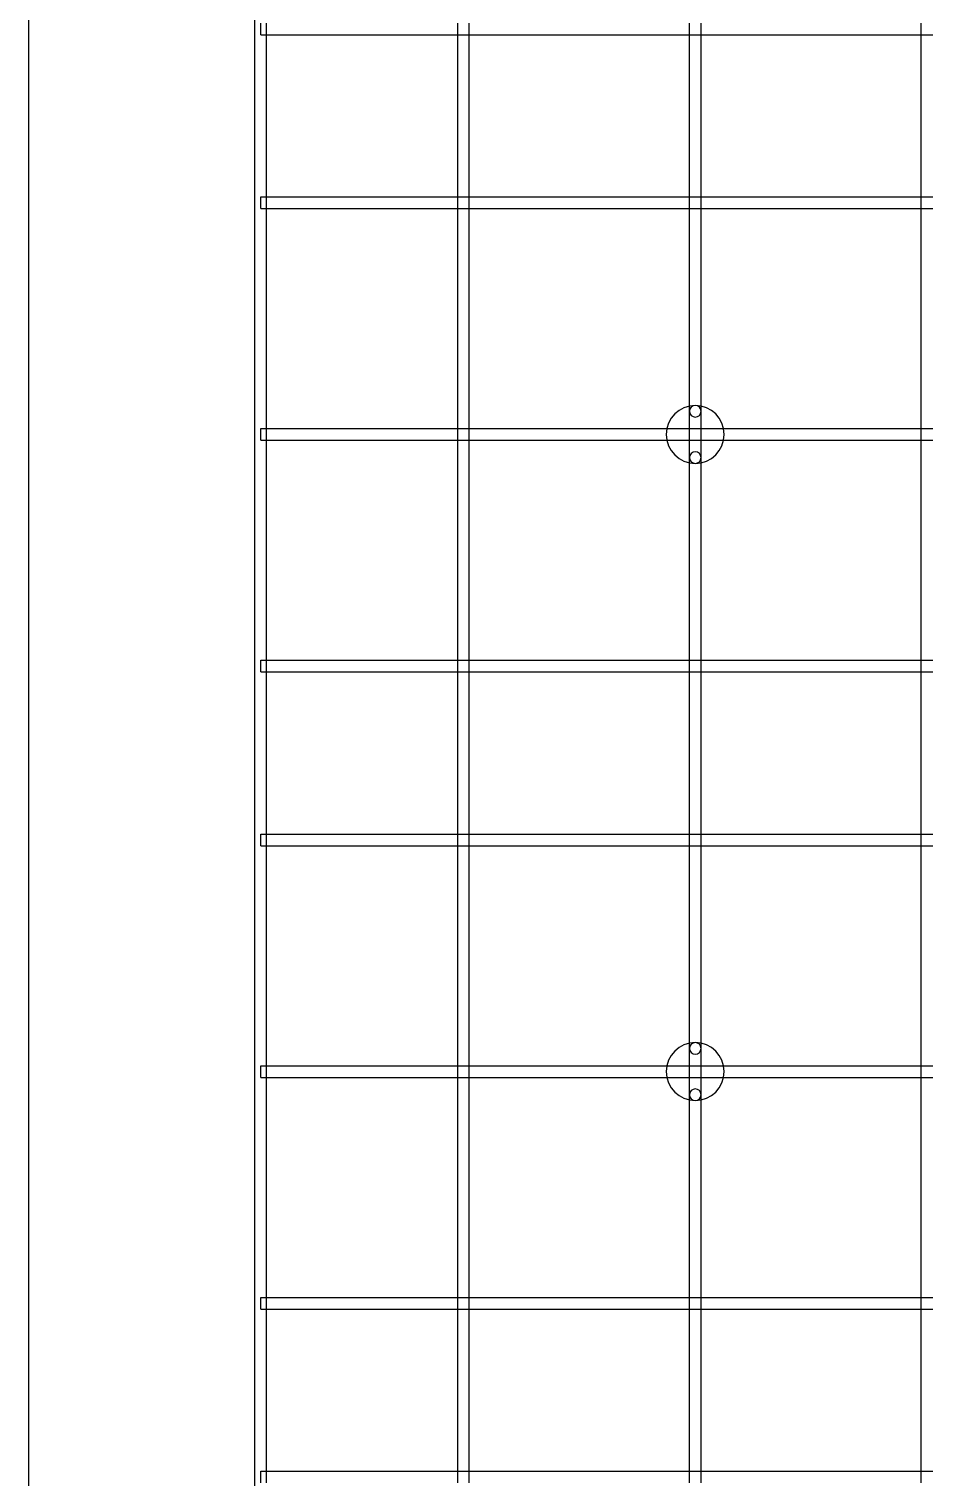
# Model space of a CAD drawing. Header units: millimetres. Extents: x 0 to 500, y 0 to 500.
# Drawn here: x 0 to 77.5, y 242.5 to 367.5 of the extents above; entities that cross this region are included whole.
import ezdxf

# ---------------------------------------------------------------- set-up
doc = ezdxf.new("R2010")
doc.units = ezdxf.units.MM
doc.layers.add('MDF_Model', color=7, linetype='CONTINUOUS')

msp = doc.modelspace()

# ---------------------------------------------------------------- linework, layer by layer
at = {"layer": 'MDF_Model'}
for p, q in [((0, 0, 6), (0, 500, 6)), ((0, 0), (0, 500)), ((0, 0, 6), (0, 500, 6)), ((0, 0), (0, 500)), ((19.5, 20), (19.5, 480)), ((19.5, 20, 1), (19.5, 480, 1)), ((19.5, 20), (19.5, 480)), ((19.5, 20, 1), (19.5, 480, 1)), ((20, 367, 1), (20, 368, 1)), ((20, 367, 1), (20, 368, 1)), ((20.5, 367, 1), (20.5, 368, 1)), ((20.5, 367, 1), (20.5, 368, 1)), ((37, 367, 1), (37, 368, 1)), ((37, 367, 1), (37, 368, 1)), ((38, 367, 1), (38, 368, 1)), ((38, 367, 1), (38, 368, 1)), ((57, 367, 1), (57, 368, 1)), ((57, 367, 1), (57, 368, 1)), ((58, 367, 1), (58, 368, 1)), ((58, 367, 1), (58, 368, 1)), ((77, 367, 1), (77, 368, 1)), ((77, 367, 1), (77, 368, 1)), ((20, 367, 1), (20.5, 367, 1)), ((20, 367, 1), (20.5, 367, 1)), ((20.5, 353, 1), (20.5, 367, 1)), ((20.5, 353, 1), (20.5, 367, 1)), ((20.5, 367, 1), (20.5, 367)), ((20.5, 353), (20.5, 367)), ((20.5, 367, 1), (37, 367, 1)), ((20.5, 367), (37, 367)), ((20.5, 367, 1), (37, 367, 1)), ((20.5, 367, 1), (20.5, 367)), ((20.5, 367), (37, 367)), ((20.5, 353), (20.5, 367)), ((37, 367), (37, 367, 1)), ((37, 353), (37, 367)), ((37, 367, 1), (38, 367, 1)), ((37, 353, 1), (37, 367, 1)), ((37, 367), (37, 367, 1)), ((37, 353), (37, 367)), ((37, 353, 1), (37, 367, 1)), ((37, 367, 1), (38, 367, 1)), ((38, 367, 1), (57, 367, 1)), ((38, 353, 1), (38, 367, 1)), ((38, 367), (57, 367)), ((38, 367, 1), (57, 367, 1)), ((38, 367), (38, 367, 1)), ((38, 353, 1), (38, 367, 1)), ((38, 367), (38, 367, 1)), ((38, 353), (38, 367)), ((38, 367), (57, 367)), ((38, 353), (38, 367)), ((57, 367, 1), (58, 367, 1)), ((57, 353, 1), (57, 367, 1)), ((57, 367, 1), (58, 367, 1)), ((57, 353, 1), (57, 367, 1)), ((57, 367), (57, 367, 1)), ((57, 353), (57, 367)), ((57, 367), (57, 367, 1)), ((57, 353), (57, 367)), ((58, 353, 1), (58, 367, 1)), ((58, 367, 1), (77, 367, 1)), ((58, 353, 1), (58, 367, 1)), ((58, 367), (58, 367, 1)), ((58, 353), (58, 367)), ((58, 367), (77, 367)), ((58, 367, 1), (77, 367, 1)), ((58, 367), (58, 367, 1)), ((58, 353), (58, 367)), ((58, 367), (77, 367)), ((77, 367, 1), (78, 367, 1)), ((77, 367), (77, 367, 1)), ((77, 353), (77, 367)), ((77, 353, 1), (77, 367, 1)), ((77, 367), (77, 367, 1)), ((77, 353), (77, 367)), ((77, 353, 1), (77, 367, 1)), ((77, 367, 1), (78, 367, 1)), ((20, 353, 1), (20.5, 353, 1)), ((20, 352, 1), (20, 353, 1)), ((20, 353, 1), (20.5, 353, 1)), ((20, 352, 1), (20, 353, 1)), ((20.5, 353, 1), (20.5, 353)), ((20.5, 352, 1), (20.5, 353, 1)), ((20.5, 353), (37, 353)), ((20.5, 353), (37, 353)), ((20.5, 353, 1), (37, 353, 1)), ((20.5, 353, 1), (20.5, 353)), ((20.5, 353, 1), (37, 353, 1)), ((20.5, 352, 1), (20.5, 353, 1)), ((37, 353), (37, 353, 1)), ((37, 352, 1), (37, 353, 1)), ((37, 353), (37, 353, 1)), ((37, 352, 1), (37, 353, 1)), ((37, 353, 1), (38, 353, 1)), ((37, 353, 1), (38, 353, 1)), ((38, 352, 1), (38, 353, 1)), ((38, 353, 1), (57, 353, 1)), ((38, 352, 1), (38, 353, 1)), ((38, 353), (57, 353)), ((38, 353, 1), (57, 353, 1)), ((38, 353), (38, 353, 1)), ((38, 353), (38, 353, 1)), ((38, 353), (57, 353)), ((57, 352, 1), (57, 353, 1)), ((57, 353, 1), (58, 353, 1)), ((57, 352, 1), (57, 353, 1)), ((57, 353, 1), (58, 353, 1)), ((57, 353), (57, 353, 1)), ((57, 353), (57, 353, 1)), ((58, 352, 1), (58, 353, 1)), ((58, 353, 1), (77, 353, 1)), ((58, 352, 1), (58, 353, 1)), ((58, 353), (58, 353, 1)), ((58, 353), (77, 353)), ((58, 353, 1), (77, 353, 1)), ((58, 353), (58, 353, 1)), ((58, 353), (77, 353)), ((77, 352, 1), (77, 353, 1)), ((77, 353), (77, 353, 1)), ((77, 352, 1), (77, 353, 1)), ((77, 353, 1), (78, 353, 1)), ((77, 353), (77, 353, 1)), ((77, 353, 1), (78, 353, 1)), ((20, 352, 1), (20.5, 352, 1)), ((20, 352, 1), (20.5, 352, 1)), ((20.5, 333, 1), (20.5, 352, 1)), ((20.5, 333, 1), (20.5, 352, 1)), ((20.5, 352, 1), (20.5, 352)), ((20.5, 333), (20.5, 352)), ((20.5, 352, 1), (37, 352, 1)), ((20.5, 352), (37, 352)), ((20.5, 352, 1), (37, 352, 1)), ((20.5, 352, 1), (20.5, 352)), ((20.5, 352), (37, 352)), ((20.5, 333), (20.5, 352)), ((37, 352), (37, 352, 1)), ((37, 333), (37, 352)), ((37, 352, 1), (38, 352, 1)), ((37, 333, 1), (37, 352, 1)), ((37, 352), (37, 352, 1)), ((37, 333), (37, 352)), ((37, 333, 1), (37, 352, 1)), ((37, 352, 1), (38, 352, 1)), ((38, 352), (57, 352)), ((38, 333), (38, 352)), ((38, 352), (57, 352)), ((38, 352, 1), (57, 352, 1)), ((38, 352), (38, 352, 1)), ((38, 352, 1), (57, 352, 1)), ((38, 333, 1), (38, 352, 1)), ((38, 333, 1), (38, 352, 1)), ((38, 352), (38, 352, 1)), ((38, 333), (38, 352)), ((57, 334.5, 1), (57, 352, 1)), ((57, 352, 1), (58, 352, 1)), ((57, 334.5, 1), (57, 352, 1)), ((57, 352), (57, 352, 1)), ((57, 334.5), (57, 352)), ((57, 352, 1), (58, 352, 1)), ((57, 334.5), (57, 352)), ((57, 352), (57, 352, 1)), ((58, 334.5, 1), (58, 352, 1)), ((58, 334.5, 1), (58, 352, 1)), ((58, 352), (58, 352, 1)), ((58, 334.5), (58, 352)), ((58, 352), (77, 352)), ((58, 334.5), (58, 352)), ((58, 352, 1), (77, 352, 1)), ((58, 352), (77, 352)), ((58, 352, 1), (77, 352, 1)), ((58, 352), (58, 352, 1)), ((77, 333), (77, 352)), ((77, 352), (77, 352, 1)), ((77, 333, 1), (77, 352, 1)), ((77, 352), (77, 352, 1)), ((77, 333), (77, 352)), ((77, 352, 1), (78, 352, 1)), ((77, 333, 1), (77, 352, 1)), ((77, 352, 1), (78, 352, 1)), ((57.5, 335, 3), (57.5, 335, 6)), ((57.5, 335, 3), (57.5, 335, 6)), ((57, 333, 1), (57, 334.5, 1)), ((57, 333, 1), (57, 334.5, 1)), ((57, 334.5), (57, 334.5, 1)), ((57, 333), (57, 334.5)), ((57, 334.5), (57, 334.5, 1)), ((57, 333), (57, 334.5)), ((58, 334.5, 1), (58, 334.5, 3)), ((58, 334.5, 1), (58, 334.5, 3)), ((58, 333, 1), (58, 334.5, 1)), ((58, 333, 1), (58, 334.5, 1)), ((58, 334.5), (58, 334.5, 1)), ((58, 333), (58, 334.5)), ((58, 334.5), (58, 334.5, 1)), ((58, 333), (58, 334.5)), ((20, 333, 1), (20.5, 333, 1)), ((20, 332, 1), (20, 333, 1)), ((20, 333, 1), (20.5, 333, 1)), ((20, 332, 1), (20, 333, 1)), ((20.5, 333, 1), (20.5, 333)), ((20.5, 332, 1), (20.5, 333, 1)), ((20.5, 333), (37, 333)), ((20.5, 333), (37, 333)), ((20.5, 333, 1), (37, 333, 1)), ((20.5, 333, 1), (20.5, 333)), ((20.5, 333, 1), (37, 333, 1)), ((20.5, 332, 1), (20.5, 333, 1)), ((37, 333), (37, 333, 1)), ((37, 332, 1), (37, 333, 1)), ((37, 333), (37, 333, 1)), ((37, 332, 1), (37, 333, 1)), ((37, 333, 1), (38, 333, 1)), ((37, 333, 1), (38, 333, 1)), ((38, 332, 1), (38, 333, 1)), ((38, 333, 1), (57, 333, 1)), ((38, 332, 1), (38, 333, 1)), ((38, 333), (57, 333)), ((38, 333), (57, 333)), ((38, 333, 1), (57, 333, 1)), ((38, 333), (38, 333, 1)), ((38, 333), (38, 333, 1)), ((57, 333, 1), (58, 333, 1)), ((57, 332, 1), (57, 333, 1)), ((57, 333, 1), (58, 333, 1)), ((57, 333), (57, 333, 1)), ((57, 332, 1), (57, 333, 1)), ((57, 333), (57, 333, 1)), ((58, 332, 1), (58, 333, 1)), ((58, 333), (58, 333, 1)), ((58, 333, 1), (77, 333, 1)), ((58, 332, 1), (58, 333, 1)), ((58, 333), (77, 333)), ((58, 333), (77, 333)), ((58, 333, 1), (77, 333, 1)), ((58, 333), (58, 333, 1)), ((60, 332.5, 3), (60, 332.5, 6)), ((60, 332.5, 3), (60, 332.5, 6)), ((77, 332, 1), (77, 333, 1)), ((77, 333), (77, 333, 1)), ((77, 332, 1), (77, 333, 1)), ((77, 333, 1), (78, 333, 1)), ((77, 333), (77, 333, 1)), ((77, 333, 1), (78, 333, 1)), ((20, 332, 1), (20.5, 332, 1)), ((20, 332, 1), (20.5, 332, 1)), ((20.5, 313, 1), (20.5, 332, 1)), ((20.5, 313, 1), (20.5, 332, 1)), ((20.5, 332, 1), (20.5, 332)), ((20.5, 313), (20.5, 332)), ((20.5, 332, 1), (37, 332, 1)), ((20.5, 332), (37, 332)), ((20.5, 332, 1), (37, 332, 1)), ((20.5, 332, 1), (20.5, 332)), ((20.5, 332), (37, 332)), ((20.5, 313), (20.5, 332)), ((37, 332), (37, 332, 1)), ((37, 313), (37, 332)), ((37, 332, 1), (38, 332, 1)), ((37, 313, 1), (37, 332, 1)), ((37, 332), (37, 332, 1)), ((37, 313), (37, 332)), ((37, 313, 1), (37, 332, 1)), ((37, 332, 1), (38, 332, 1)), ((38, 332), (57, 332)), ((38, 313), (38, 332)), ((38, 332), (57, 332)), ((38, 332, 1), (57, 332, 1)), ((38, 332), (38, 332, 1)), ((38, 332, 1), (57, 332, 1)), ((38, 313, 1), (38, 332, 1)), ((38, 313, 1), (38, 332, 1)), ((38, 332), (38, 332, 1)), ((38, 313), (38, 332)), ((57, 330.5, 1), (57, 332, 1)), ((57, 332, 1), (58, 332, 1)), ((57, 330.5, 1), (57, 332, 1)), ((57, 332), (57, 332, 1)), ((57, 330.5), (57, 332)), ((57, 332, 1), (58, 332, 1)), ((57, 330.5), (57, 332)), ((57, 332), (57, 332, 1)), ((58, 330.5, 1), (58, 332, 1)), ((58, 330.5, 1), (58, 332, 1)), ((58, 332), (58, 332, 1)), ((58, 330.5), (58, 332)), ((58, 332), (77, 332)), ((58, 330.5), (58, 332)), ((58, 332, 1), (77, 332, 1)), ((58, 332), (77, 332)), ((58, 332, 1), (77, 332, 1)), ((58, 332), (58, 332, 1)), ((77, 313), (77, 332)), ((77, 332), (77, 332, 1)), ((77, 313, 1), (77, 332, 1)), ((77, 332), (77, 332, 1)), ((77, 313), (77, 332)), ((77, 332, 1), (78, 332, 1)), ((77, 313, 1), (77, 332, 1)), ((77, 332, 1), (78, 332, 1)), ((57, 313, 1), (57, 330.5, 1)), ((57, 313, 1), (57, 330.5, 1)), ((57, 330.5), (57, 330.5, 1)), ((57, 313), (57, 330.5)), ((57, 330.5), (57, 330.5, 1)), ((57, 313), (57, 330.5)), ((57.5, 330, 3), (57.5, 330, 6)), ((57.5, 330, 3), (57.5, 330, 6)), ((58, 330.5, 1), (58, 330.5, 3)), ((58, 330.5, 1), (58, 330.5, 3)), ((58, 313, 1), (58, 330.5, 1)), ((58, 313, 1), (58, 330.5, 1)), ((58, 330.5), (58, 330.5, 1)), ((58, 313), (58, 330.5)), ((58, 330.5), (58, 330.5, 1)), ((58, 313), (58, 330.5)), ((20, 313, 1), (20.5, 313, 1)), ((20, 312, 1), (20, 313, 1)), ((20, 313, 1), (20.5, 313, 1)), ((20, 312, 1), (20, 313, 1)), ((20.5, 313, 1), (20.5, 313)), ((20.5, 312, 1), (20.5, 313, 1)), ((20.5, 313), (37, 313)), ((20.5, 313), (37, 313)), ((20.5, 313, 1), (37, 313, 1)), ((20.5, 313, 1), (20.5, 313)), ((20.5, 313, 1), (37, 313, 1)), ((20.5, 312, 1), (20.5, 313, 1)), ((37, 313), (37, 313, 1)), ((37, 312, 1), (37, 313, 1)), ((37, 313), (37, 313, 1)), ((37, 312, 1), (37, 313, 1)), ((37, 313, 1), (38, 313, 1)), ((37, 313, 1), (38, 313, 1)), ((38, 312, 1), (38, 313, 1)), ((38, 313), (57, 313)), ((38, 313), (57, 313)), ((38, 313, 1), (57, 313, 1)), ((38, 313), (38, 313, 1)), ((38, 313, 1), (57, 313, 1)), ((38, 312, 1), (38, 313, 1)), ((38, 313), (38, 313, 1)), ((57, 313, 1), (58, 313, 1)), ((57, 313), (57, 313, 1)), ((57, 312, 1), (57, 313, 1)), ((57, 313, 1), (58, 313, 1)), ((57, 313), (57, 313, 1)), ((57, 312, 1), (57, 313, 1)), ((58, 313), (58, 313, 1)), ((58, 312, 1), (58, 313, 1)), ((58, 313), (77, 313)), ((58, 313), (77, 313)), ((58, 313, 1), (77, 313, 1)), ((58, 313), (58, 313, 1)), ((58, 313, 1), (77, 313, 1)), ((58, 312, 1), (58, 313, 1)), ((77, 313), (77, 313, 1)), ((77, 312, 1), (77, 313, 1)), ((77, 313), (77, 313, 1)), ((77, 312, 1), (77, 313, 1)), ((77, 313, 1), (78, 313, 1)), ((77, 313, 1), (78, 313, 1)), ((20, 312, 1), (20.5, 312, 1)), ((20, 312, 1), (20.5, 312, 1)), ((20.5, 298, 1), (20.5, 312, 1)), ((20.5, 298, 1), (20.5, 312, 1)), ((20.5, 312, 1), (20.5, 312)), ((20.5, 298), (20.5, 312)), ((20.5, 312, 1), (37, 312, 1)), ((20.5, 312), (37, 312)), ((20.5, 312, 1), (37, 312, 1)), ((20.5, 312, 1), (20.5, 312)), ((20.5, 312), (37, 312)), ((20.5, 298), (20.5, 312)), ((37, 312), (37, 312, 1)), ((37, 298), (37, 312)), ((37, 312, 1), (38, 312, 1)), ((37, 298, 1), (37, 312, 1)), ((37, 312), (37, 312, 1)), ((37, 298), (37, 312)), ((37, 298, 1), (37, 312, 1)), ((37, 312, 1), (38, 312, 1)), ((38, 312, 1), (57, 312, 1)), ((38, 298, 1), (38, 312, 1)), ((38, 312), (57, 312)), ((38, 312, 1), (57, 312, 1)), ((38, 312), (38, 312, 1)), ((38, 298, 1), (38, 312, 1)), ((38, 312), (38, 312, 1)), ((38, 298), (38, 312)), ((38, 312), (57, 312)), ((38, 298), (38, 312)), ((57, 312, 1), (58, 312, 1)), ((57, 298, 1), (57, 312, 1)), ((57, 312, 1), (58, 312, 1)), ((57, 298, 1), (57, 312, 1)), ((57, 312), (57, 312, 1)), ((57, 298), (57, 312)), ((57, 312), (57, 312, 1)), ((57, 298), (57, 312)), ((58, 298, 1), (58, 312, 1)), ((58, 312, 1), (77, 312, 1)), ((58, 298, 1), (58, 312, 1)), ((58, 312), (58, 312, 1)), ((58, 298), (58, 312)), ((58, 312), (77, 312)), ((58, 312, 1), (77, 312, 1)), ((58, 312), (58, 312, 1)), ((58, 298), (58, 312)), ((58, 312), (77, 312)), ((77, 312, 1), (78, 312, 1)), ((77, 312), (77, 312, 1)), ((77, 298), (77, 312)), ((77, 298, 1), (77, 312, 1)), ((77, 312), (77, 312, 1)), ((77, 298), (77, 312)), ((77, 298, 1), (77, 312, 1)), ((77, 312, 1), (78, 312, 1)), ((20, 298, 1), (20.5, 298, 1)), ((20, 297, 1), (20, 298, 1)), ((20, 298, 1), (20.5, 298, 1)), ((20, 297, 1), (20, 298, 1)), ((20.5, 298, 1), (20.5, 298)), ((20.5, 297, 1), (20.5, 298, 1)), ((20.5, 298), (37, 298)), ((20.5, 298), (37, 298)), ((20.5, 298, 1), (37, 298, 1)), ((20.5, 298, 1), (20.5, 298)), ((20.5, 298, 1), (37, 298, 1)), ((20.5, 297, 1), (20.5, 298, 1)), ((37, 298), (37, 298, 1)), ((37, 297, 1), (37, 298, 1)), ((37, 298), (37, 298, 1)), ((37, 297, 1), (37, 298, 1)), ((37, 298, 1), (38, 298, 1)), ((37, 298, 1), (38, 298, 1)), ((38, 297, 1), (38, 298, 1)), ((38, 298, 1), (57, 298, 1)), ((38, 297, 1), (38, 298, 1)), ((38, 298), (57, 298)), ((38, 298, 1), (57, 298, 1)), ((38, 298), (38, 298, 1)), ((38, 298), (38, 298, 1)), ((38, 298), (57, 298)), ((57, 297, 1), (57, 298, 1)), ((57, 298, 1), (58, 298, 1)), ((57, 297, 1), (57, 298, 1)), ((57, 298, 1), (58, 298, 1)), ((57, 298), (57, 298, 1)), ((57, 298), (57, 298, 1)), ((58, 297, 1), (58, 298, 1)), ((58, 298, 1), (77, 298, 1)), ((58, 297, 1), (58, 298, 1)), ((58, 298), (58, 298, 1)), ((58, 298), (77, 298)), ((58, 298, 1), (77, 298, 1)), ((58, 298), (58, 298, 1)), ((58, 298), (77, 298)), ((77, 297, 1), (77, 298, 1)), ((77, 298), (77, 298, 1)), ((77, 297, 1), (77, 298, 1)), ((77, 298, 1), (78, 298, 1)), ((77, 298), (77, 298, 1)), ((77, 298, 1), (78, 298, 1)), ((20, 297, 1), (20.5, 297, 1)), ((20, 297, 1), (20.5, 297, 1)), ((20.5, 278, 1), (20.5, 297, 1)), ((20.5, 278, 1), (20.5, 297, 1)), ((20.5, 297, 1), (20.5, 297)), ((20.5, 278), (20.5, 297)), ((20.5, 297, 1), (37, 297, 1)), ((20.5, 297), (37, 297)), ((20.5, 297, 1), (37, 297, 1)), ((20.5, 297, 1), (20.5, 297)), ((20.5, 297), (37, 297)), ((20.5, 278), (20.5, 297)), ((37, 297), (37, 297, 1)), ((37, 278), (37, 297)), ((37, 297, 1), (38, 297, 1)), ((37, 278, 1), (37, 297, 1)), ((37, 297), (37, 297, 1)), ((37, 278), (37, 297)), ((37, 278, 1), (37, 297, 1)), ((37, 297, 1), (38, 297, 1)), ((38, 297), (57, 297)), ((38, 278), (38, 297)), ((38, 297), (57, 297)), ((38, 297, 1), (57, 297, 1)), ((38, 297), (38, 297, 1)), ((38, 297, 1), (57, 297, 1)), ((38, 278, 1), (38, 297, 1)), ((38, 278, 1), (38, 297, 1)), ((38, 297), (38, 297, 1)), ((38, 278), (38, 297)), ((57, 279.5, 1), (57, 297, 1)), ((57, 297, 1), (58, 297, 1)), ((57, 279.5, 1), (57, 297, 1)), ((57, 297), (57, 297, 1)), ((57, 279.5), (57, 297)), ((57, 297, 1), (58, 297, 1)), ((57, 279.5), (57, 297)), ((57, 297), (57, 297, 1)), ((58, 279.5, 1), (58, 297, 1)), ((58, 279.5, 1), (58, 297, 1)), ((58, 297), (58, 297, 1)), ((58, 279.5), (58, 297)), ((58, 297), (77, 297)), ((58, 279.5), (58, 297)), ((58, 297, 1), (77, 297, 1)), ((58, 297), (77, 297)), ((58, 297, 1), (77, 297, 1)), ((58, 297), (58, 297, 1)), ((77, 278), (77, 297)), ((77, 297), (77, 297, 1)), ((77, 278, 1), (77, 297, 1)), ((77, 297), (77, 297, 1)), ((77, 278), (77, 297)), ((77, 297, 1), (78, 297, 1)), ((77, 278, 1), (77, 297, 1)), ((77, 297, 1), (78, 297, 1)), ((57.5, 280, 3), (57.5, 280, 6)), ((57.5, 280, 3), (57.5, 280, 6)), ((57, 278, 1), (57, 279.5, 1)), ((57, 278, 1), (57, 279.5, 1)), ((57, 279.5), (57, 279.5, 1)), ((57, 278), (57, 279.5)), ((57, 279.5), (57, 279.5, 1)), ((57, 278), (57, 279.5)), ((58, 279.5, 1), (58, 279.5, 3)), ((58, 279.5, 1), (58, 279.5, 3)), ((58, 278, 1), (58, 279.5, 1)), ((58, 278, 1), (58, 279.5, 1)), ((58, 279.5), (58, 279.5, 1)), ((58, 278), (58, 279.5)), ((58, 279.5), (58, 279.5, 1)), ((58, 278), (58, 279.5)), ((20, 278, 1), (20.5, 278, 1)), ((20, 277, 1), (20, 278, 1)), ((20, 278, 1), (20.5, 278, 1)), ((20, 277, 1), (20, 278, 1)), ((20.5, 278, 1), (20.5, 278)), ((20.5, 277, 1), (20.5, 278, 1)), ((20.5, 278), (37, 278)), ((20.5, 278), (37, 278)), ((20.5, 278, 1), (37, 278, 1)), ((20.5, 278, 1), (20.5, 278)), ((20.5, 278, 1), (37, 278, 1)), ((20.5, 277, 1), (20.5, 278, 1)), ((37, 278), (37, 278, 1)), ((37, 277, 1), (37, 278, 1)), ((37, 278), (37, 278, 1)), ((37, 277, 1), (37, 278, 1)), ((37, 278, 1), (38, 278, 1)), ((37, 278, 1), (38, 278, 1)), ((38, 277, 1), (38, 278, 1)), ((38, 278, 1), (57, 278, 1)), ((38, 277, 1), (38, 278, 1)), ((38, 278), (57, 278)), ((38, 278), (57, 278)), ((38, 278, 1), (57, 278, 1)), ((38, 278), (38, 278, 1)), ((38, 278), (38, 278, 1)), ((57, 278, 1), (58, 278, 1)), ((57, 277, 1), (57, 278, 1)), ((57, 278, 1), (58, 278, 1)), ((57, 278), (57, 278, 1)), ((57, 277, 1), (57, 278, 1)), ((57, 278), (57, 278, 1)), ((58, 277, 1), (58, 278, 1)), ((58, 278), (58, 278, 1)), ((58, 278, 1), (77, 278, 1)), ((58, 277, 1), (58, 278, 1)), ((58, 278), (77, 278)), ((58, 278), (77, 278)), ((58, 278, 1), (77, 278, 1)), ((58, 278), (58, 278, 1)), ((60, 277.5, 3), (60, 277.5, 6)), ((60, 277.5, 3), (60, 277.5, 6)), ((77, 277, 1), (77, 278, 1)), ((77, 278), (77, 278, 1)), ((77, 277, 1), (77, 278, 1)), ((77, 278, 1), (78, 278, 1)), ((77, 278), (77, 278, 1)), ((77, 278, 1), (78, 278, 1)), ((20, 277, 1), (20.5, 277, 1)), ((20, 277, 1), (20.5, 277, 1)), ((20.5, 258, 1), (20.5, 277, 1)), ((20.5, 258, 1), (20.5, 277, 1)), ((20.5, 277, 1), (20.5, 277)), ((20.5, 258), (20.5, 277)), ((20.5, 277, 1), (37, 277, 1)), ((20.5, 277), (37, 277)), ((20.5, 277, 1), (37, 277, 1)), ((20.5, 277, 1), (20.5, 277)), ((20.5, 277), (37, 277)), ((20.5, 258), (20.5, 277)), ((37, 277), (37, 277, 1)), ((37, 258), (37, 277)), ((37, 277, 1), (38, 277, 1)), ((37, 258, 1), (37, 277, 1)), ((37, 277), (37, 277, 1)), ((37, 258), (37, 277)), ((37, 258, 1), (37, 277, 1)), ((37, 277, 1), (38, 277, 1)), ((38, 277), (57, 277)), ((38, 258), (38, 277)), ((38, 277), (57, 277)), ((38, 277, 1), (57, 277, 1)), ((38, 277), (38, 277, 1)), ((38, 277, 1), (57, 277, 1)), ((38, 258, 1), (38, 277, 1)), ((38, 258, 1), (38, 277, 1)), ((38, 277), (38, 277, 1)), ((38, 258), (38, 277)), ((57, 275.5, 1), (57, 277, 1)), ((57, 277, 1), (58, 277, 1)), ((57, 275.5, 1), (57, 277, 1)), ((57, 277), (57, 277, 1)), ((57, 275.5), (57, 277)), ((57, 277, 1), (58, 277, 1)), ((57, 275.5), (57, 277)), ((57, 277), (57, 277, 1)), ((58, 275.5, 1), (58, 277, 1)), ((58, 275.5, 1), (58, 277, 1)), ((58, 277), (58, 277, 1)), ((58, 275.5), (58, 277)), ((58, 277), (77, 277)), ((58, 275.5), (58, 277)), ((58, 277, 1), (77, 277, 1)), ((58, 277), (77, 277)), ((58, 277, 1), (77, 277, 1)), ((58, 277), (58, 277, 1)), ((77, 258), (77, 277)), ((77, 277), (77, 277, 1)), ((77, 258, 1), (77, 277, 1)), ((77, 277), (77, 277, 1)), ((77, 258), (77, 277)), ((77, 277, 1), (78, 277, 1)), ((77, 258, 1), (77, 277, 1)), ((77, 277, 1), (78, 277, 1)), ((57, 258, 1), (57, 275.5, 1)), ((57, 258, 1), (57, 275.5, 1)), ((57, 275.5), (57, 275.5, 1)), ((57, 258), (57, 275.5)), ((57, 275.5), (57, 275.5, 1)), ((57, 258), (57, 275.5)), ((57.5, 275, 3), (57.5, 275, 6)), ((57.5, 275, 3), (57.5, 275, 6)), ((58, 275.5, 1), (58, 275.5, 3)), ((58, 275.5, 1), (58, 275.5, 3)), ((58, 258, 1), (58, 275.5, 1)), ((58, 258, 1), (58, 275.5, 1)), ((58, 275.5), (58, 275.5, 1)), ((58, 258), (58, 275.5)), ((58, 275.5), (58, 275.5, 1)), ((58, 258), (58, 275.5)), ((20, 258, 1), (20.5, 258, 1)), ((20, 257, 1), (20, 258, 1)), ((20, 258, 1), (20.5, 258, 1)), ((20, 257, 1), (20, 258, 1)), ((20.5, 258, 1), (20.5, 258)), ((20.5, 257, 1), (20.5, 258, 1)), ((20.5, 258), (37, 258)), ((20.5, 258), (37, 258)), ((20.5, 258, 1), (37, 258, 1)), ((20.5, 258, 1), (20.5, 258)), ((20.5, 258, 1), (37, 258, 1)), ((20.5, 257, 1), (20.5, 258, 1)), ((37, 258), (37, 258, 1)), ((37, 257, 1), (37, 258, 1)), ((37, 258), (37, 258, 1)), ((37, 257, 1), (37, 258, 1)), ((37, 258, 1), (38, 258, 1)), ((37, 258, 1), (38, 258, 1)), ((38, 257, 1), (38, 258, 1)), ((38, 258), (57, 258)), ((38, 258), (57, 258)), ((38, 258, 1), (57, 258, 1)), ((38, 258), (38, 258, 1)), ((38, 258, 1), (57, 258, 1)), ((38, 257, 1), (38, 258, 1)), ((38, 258), (38, 258, 1)), ((57, 258, 1), (58, 258, 1)), ((57, 258), (57, 258, 1)), ((57, 257, 1), (57, 258, 1)), ((57, 258, 1), (58, 258, 1)), ((57, 258), (57, 258, 1)), ((57, 257, 1), (57, 258, 1)), ((58, 258), (58, 258, 1)), ((58, 257, 1), (58, 258, 1)), ((58, 258), (77, 258)), ((58, 258), (77, 258)), ((58, 258, 1), (77, 258, 1)), ((58, 258), (58, 258, 1)), ((58, 258, 1), (77, 258, 1)), ((58, 257, 1), (58, 258, 1)), ((77, 258), (77, 258, 1)), ((77, 257, 1), (77, 258, 1)), ((77, 258), (77, 258, 1)), ((77, 257, 1), (77, 258, 1)), ((77, 258, 1), (78, 258, 1)), ((77, 258, 1), (78, 258, 1)), ((20, 257, 1), (20.5, 257, 1)), ((20, 257, 1), (20.5, 257, 1)), ((20.5, 243, 1), (20.5, 257, 1)), ((20.5, 243, 1), (20.5, 257, 1)), ((20.5, 257, 1), (20.5, 257)), ((20.5, 243), (20.5, 257)), ((20.5, 257, 1), (37, 257, 1)), ((20.5, 257), (37, 257)), ((20.5, 257, 1), (37, 257, 1)), ((20.5, 257, 1), (20.5, 257)), ((20.5, 243), (20.5, 257)), ((20.5, 257), (37, 257)), ((37, 257), (37, 257, 1)), ((37, 243), (37, 257)), ((37, 257, 1), (38, 257, 1)), ((37, 243, 1), (37, 257, 1)), ((37, 257), (37, 257, 1)), ((37, 243), (37, 257)), ((37, 243, 1), (37, 257, 1)), ((37, 257, 1), (38, 257, 1)), ((38, 257, 1), (57, 257, 1)), ((38, 243, 1), (38, 257, 1)), ((38, 257), (57, 257)), ((38, 257, 1), (57, 257, 1)), ((38, 257), (38, 257, 1)), ((38, 243, 1), (38, 257, 1)), ((38, 257), (38, 257, 1)), ((38, 243), (38, 257)), ((38, 257), (57, 257)), ((38, 243), (38, 257)), ((57, 257, 1), (58, 257, 1)), ((57, 243, 1), (57, 257, 1)), ((57, 257, 1), (58, 257, 1)), ((57, 243, 1), (57, 257, 1)), ((57, 257), (57, 257, 1)), ((57, 243), (57, 257)), ((57, 257), (57, 257, 1)), ((57, 243), (57, 257)), ((58, 243, 1), (58, 257, 1)), ((58, 257, 1), (77, 257, 1)), ((58, 243, 1), (58, 257, 1)), ((58, 257), (58, 257, 1)), ((58, 243), (58, 257)), ((58, 257), (77, 257)), ((58, 257, 1), (77, 257, 1)), ((58, 257), (58, 257, 1)), ((58, 243), (58, 257)), ((58, 257), (77, 257)), ((77, 257, 1), (78, 257, 1)), ((77, 257), (77, 257, 1)), ((77, 243), (77, 257)), ((77, 243, 1), (77, 257, 1)), ((77, 257), (77, 257, 1)), ((77, 243), (77, 257)), ((77, 243, 1), (77, 257, 1)), ((77, 257, 1), (78, 257, 1)), ((20, 243, 1), (20.5, 243, 1)), ((20, 242, 1), (20, 243, 1)), ((20, 243, 1), (20.5, 243, 1)), ((20, 242, 1), (20, 243, 1)), ((20.5, 243, 1), (20.5, 243)), ((20.5, 242, 1), (20.5, 243, 1)), ((20.5, 243), (37, 243)), ((20.5, 243), (37, 243)), ((20.5, 243, 1), (37, 243, 1)), ((20.5, 243, 1), (20.5, 243)), ((20.5, 243, 1), (37, 243, 1)), ((20.5, 242, 1), (20.5, 243, 1)), ((37, 243), (37, 243, 1)), ((37, 242, 1), (37, 243, 1)), ((37, 243), (37, 243, 1)), ((37, 242, 1), (37, 243, 1)), ((37, 243, 1), (38, 243, 1)), ((37, 243, 1), (38, 243, 1)), ((38, 242, 1), (38, 243, 1)), ((38, 243, 1), (57, 243, 1)), ((38, 242, 1), (38, 243, 1)), ((38, 243), (57, 243)), ((38, 243, 1), (57, 243, 1)), ((38, 243), (38, 243, 1)), ((38, 243), (38, 243, 1)), ((38, 243), (57, 243)), ((57, 242, 1), (57, 243, 1)), ((57, 243, 1), (58, 243, 1)), ((57, 242, 1), (57, 243, 1)), ((57, 243, 1), (58, 243, 1)), ((57, 243), (57, 243, 1)), ((57, 243), (57, 243, 1)), ((58, 242, 1), (58, 243, 1)), ((58, 243, 1), (77, 243, 1)), ((58, 242, 1), (58, 243, 1)), ((58, 243), (58, 243, 1)), ((58, 243), (77, 243)), ((58, 243, 1), (77, 243, 1)), ((58, 243), (58, 243, 1)), ((58, 243), (77, 243)), ((77, 242, 1), (77, 243, 1)), ((77, 243), (77, 243, 1)), ((77, 242, 1), (77, 243, 1)), ((77, 243, 1), (78, 243, 1)), ((77, 243), (77, 243, 1)), ((77, 243, 1), (78, 243, 1))]:
    msp.add_line(p, q, dxfattribs=at)
for centre, radius, start, end in [((57.5, 332.5, 6), 2.5, 90, -90), ((57.5, 332.5, 3), 2.5, 90, -90), ((57.5, 332.5, 6), 2.5, 90, -90), ((57.5, 332.5, 3), 2.5, 90, -90), ((57.5, 334.5, 3), 0.5, 90, 0), ((57.5, 334.5, 1), 0.5, 0, 180), ((57.5, 334.5, 3), 0.5, 90, 0), ((57.5, 334.5, 1), 0.5, 0, 180), ((57.5, 332.5, 6), 2.5, 0, 90), ((57.5, 332.5, 6), 2.5, 0, 90), ((57.5, 332.5, 3), 2.5, 0, 90), ((57.5, 332.5, 3), 2.5, 0, 90), ((57.5, 334.5, 3), 0.5, 0, 90), ((57.5, 334.5, 3), 0.5, 0, 90), ((57.5, 334.5, 1), 0.5, 180, 0), ((57.5, 334.5, 1), 0.5, 180, 0), ((57.5, 332.5, 6), 2.5, -90, 0), ((57.5, 332.5, 3), 2.5, -90, 0), ((57.5, 332.5, 6), 2.5, -90, 0), ((57.5, 332.5, 3), 2.5, -90, 0), ((57.5, 330.5, 3), 0.5, 0, -90), ((57.5, 330.5, 1), 0.5, 0, 180), ((57.5, 330.5, 3), 0.5, 0, -90), ((57.5, 330.5, 1), 0.5, 0, 180), ((57.5, 330.5, 1), 0.5, 180, 0), ((57.5, 330.5, 1), 0.5, 180, 0), ((57.5, 330.5, 3), 0.5, -90, 0), ((57.5, 330.5, 3), 0.5, -90, 0), ((57.5, 277.5, 6), 2.5, 90, -90), ((57.5, 277.5, 3), 2.5, 90, -90), ((57.5, 277.5, 6), 2.5, 90, -90), ((57.5, 277.5, 3), 2.5, 90, -90), ((57.5, 279.5, 3), 0.5, 90, 0), ((57.5, 279.5, 1), 0.5, 0, 180), ((57.5, 279.5, 3), 0.5, 90, 0), ((57.5, 279.5, 1), 0.5, 0, 180), ((57.5, 277.5, 6), 2.5, 0, 90), ((57.5, 277.5, 6), 2.5, 0, 90), ((57.5, 277.5, 3), 2.5, 0, 90), ((57.5, 277.5, 3), 2.5, 0, 90), ((57.5, 279.5, 3), 0.5, 0, 90), ((57.5, 279.5, 3), 0.5, 0, 90), ((57.5, 279.5, 1), 0.5, 180, 0), ((57.5, 279.5, 1), 0.5, 180, 0), ((57.5, 277.5, 6), 2.5, -90, 0), ((57.5, 277.5, 3), 2.5, -90, 0), ((57.5, 277.5, 6), 2.5, -90, 0), ((57.5, 277.5, 3), 2.5, -90, 0), ((57.5, 275.5, 3), 0.5, 0, -90), ((57.5, 275.5, 1), 0.5, 0, 180), ((57.5, 275.5, 3), 0.5, 0, -90), ((57.5, 275.5, 1), 0.5, 0, 180), ((57.5, 275.5, 1), 0.5, 180, 0), ((57.5, 275.5, 1), 0.5, 180, 0), ((57.5, 275.5, 3), 0.5, -90, 0), ((57.5, 275.5, 3), 0.5, -90, 0)]:
    msp.add_arc(centre, radius, start, end, dxfattribs=at)

doc.saveas('drawing.dxf')
